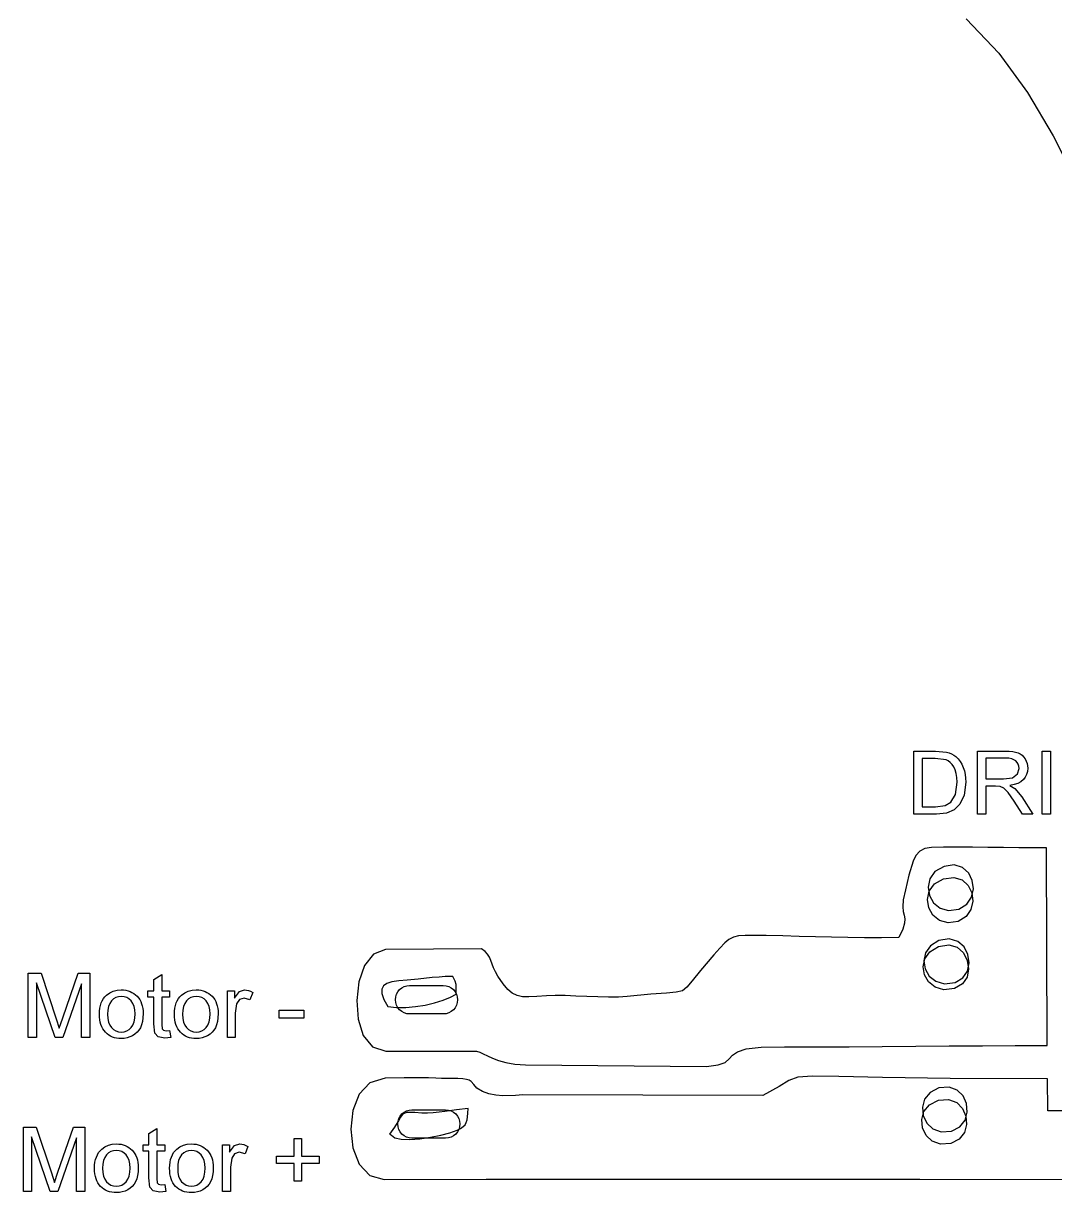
# Model space of a CAD drawing. Extents: x -90 to 90, y -127 to 123.
# Drawn here: x -24.2 to 25.6, y -108.4 to -52 of the extents above; entities that cross this region are included whole.
import ezdxf

# ---------------------------------------------------------------- set-up
doc = ezdxf.new("R2010")
doc.units = 0
doc.layers.add('CAPA_1', color=7, linetype='CONTINUOUS')

msp = doc.modelspace()

# ---------------------------------------------------------------- linework, layer by layer
at = {"layer": 'CAPA_1', "color": 3}
msp.add_lwpolyline([(21.2954, -51.8274), (22.8764, -53.4749), (24.2668, -55.3776), (25.5021, -57.4762), (26.6177, -59.7116)], dxfattribs=at)
at = {"layer": 'CAPA_1'}
for points in [[(18.7715, -90.1834), (18.7715, -87.1458), (19.8179, -87.1458), (20.3588, -87.189), (20.4845, -87.2253), (20.6007, -87.2737), (20.7073, -87.3342), (20.8043, -87.4067), (20.917, -87.5155), (21.0144, -87.6381), (21.0965, -87.7748), (21.1635, -87.9257), (21.2159, -88.0894), (21.2532, -88.2645), (21.2756, -88.4509), (21.283, -88.6484), (21.2024, -89.2614), (20.9952, -89.704), (20.718, -89.9791), (20.356, -90.1318), (19.8674, -90.1834), (18.7715, -90.1834)], [(18.7715, -90.1834), (18.7715, -87.1458), (19.8179, -87.1458), (20.3588, -87.189), (20.4845, -87.2253), (20.6007, -87.2737), (20.7073, -87.3342), (20.8043, -87.4067), (20.917, -87.5155), (21.0144, -87.6381), (21.0965, -87.7748), (21.1635, -87.9257), (21.2159, -88.0894), (21.2532, -88.2645), (21.2756, -88.4509), (21.283, -88.6484), (21.2024, -89.2614), (20.9952, -89.704), (20.718, -89.9791), (20.356, -90.1318), (19.8674, -90.1834), (18.7715, -90.1834)], [(21.8436, -90.1834), (21.8436, -87.1458), (23.1899, -87.1458), (23.3808, -87.151), (23.5473, -87.1664), (23.6895, -87.1921), (23.8072, -87.2279), (23.9074, -87.2765), (23.997, -87.3408), (24.076, -87.4208), (24.1444, -87.5163), (24.1996, -87.6225), (24.2389, -87.7342), (24.2625, -87.8513), (24.2703, -87.9738), (24.2572, -88.1292), (24.2179, -88.2719), (24.1525, -88.4018), (24.061, -88.519), (23.9423, -88.6196), (23.7953, -88.7), (23.6197, -88.7602), (23.4155, -88.8004), (23.658, -88.9517), (23.9903, -89.3561), (24.5157, -90.1834), (24.0136, -90.1834), (23.612, -89.5513), (23.3228, -89.132), (23.1185, -88.9291), (22.9354, -88.8485), (22.7119, -88.8343), (22.2467, -88.8343), (22.2467, -90.1834), (21.8436, -90.1834)], [(21.8436, -90.1834), (21.8436, -87.1458), (23.1899, -87.1458), (23.3808, -87.151), (23.5473, -87.1664), (23.6895, -87.1921), (23.8072, -87.2279), (23.9074, -87.2765), (23.997, -87.3408), (24.076, -87.4208), (24.1444, -87.5163), (24.1996, -87.6225), (24.2389, -87.7342), (24.2625, -87.8513), (24.2703, -87.9738), (24.2572, -88.1292), (24.2179, -88.2719), (24.1525, -88.4018), (24.061, -88.519), (23.9423, -88.6196), (23.7953, -88.7), (23.6197, -88.7602), (23.4155, -88.8004), (23.658, -88.9517), (23.9903, -89.3561), (24.5157, -90.1834), (24.0136, -90.1834), (23.612, -89.5513), (23.3228, -89.132), (23.1185, -88.9291), (22.9354, -88.8485), (22.7119, -88.8343), (22.2467, -88.8343), (22.2467, -90.1834), (21.8436, -90.1834)], [(24.9667, -90.1834), (24.9667, -87.1458), (25.3698, -87.1458), (25.3698, -90.1834), (24.9667, -90.1834)], [(24.9667, -90.1834), (24.9667, -87.1458), (25.3698, -87.1458), (25.3698, -90.1834), (24.9667, -90.1834)], [(19.1745, -89.827), (19.8222, -89.827), (20.2931, -89.7712), (20.5653, -89.6135), (20.7873, -89.2282), (20.8672, -88.642), (20.8574, -88.4171), (20.8281, -88.2199), (20.7792, -88.0502), (20.7109, -87.9081), (20.6287, -87.7903), (20.5381, -87.6938), (20.4389, -87.6185), (20.3313, -87.5644), (19.8116, -87.5022), (19.1745, -87.5022), (19.1745, -89.827)], [(19.1745, -89.827), (19.8222, -89.827), (20.2931, -89.7712), (20.5653, -89.6135), (20.7873, -89.2282), (20.8672, -88.642), (20.8574, -88.4171), (20.8281, -88.2199), (20.7792, -88.0502), (20.7109, -87.9081), (20.6287, -87.7903), (20.5381, -87.6938), (20.4389, -87.6185), (20.3313, -87.5644), (19.8116, -87.5022), (19.1745, -87.5022), (19.1745, -89.827)], [(22.2467, -88.4864), (23.1093, -88.4864), (23.5392, -88.4292), (23.7739, -88.2467), (23.8545, -87.9745), (23.8448, -87.8715), (23.8157, -87.778), (23.7671, -87.6939), (23.699, -87.6196), (23.6098, -87.5589), (23.498, -87.5156), (23.3637, -87.4896), (23.2069, -87.481), (22.2467, -87.481), (22.2467, -88.4864)], [(22.2467, -88.4864), (23.1093, -88.4864), (23.5392, -88.4292), (23.7739, -88.2467), (23.8545, -87.9745), (23.8448, -87.8715), (23.8157, -87.778), (23.7671, -87.6939), (23.699, -87.6196), (23.6098, -87.5589), (23.498, -87.5156), (23.3637, -87.4896), (23.2069, -87.481), (22.2467, -87.481), (22.2467, -88.4864)], [(20.2062, -93.3009), (20.7035, -93.2316), (21.103, -93.3554), (21.3953, -93.6224), (21.5712, -93.9828), (21.6211, -94.3865), (21.5358, -94.7837), (21.3058, -95.1244), (20.9219, -95.3588), (20.4298, -95.4329), (20.0178, -95.3145), (19.7033, -95.0526), (19.5039, -94.6959), (19.4369, -94.2935), (19.52, -93.8943), (19.7706, -93.5471), (20.2062, -93.3009)], [(19.9613, -96.5695), (20.4625, -96.4872), (20.8696, -96.6064), (21.1719, -96.874), (21.3588, -97.2371), (21.4196, -97.6429), (21.3435, -98.0385), (21.1199, -98.3709), (20.7381, -98.5873), (20.2266, -98.6491), (19.8066, -98.5299), (19.4916, -98.2752), (19.295, -97.9308), (19.2303, -97.5424), (19.3108, -97.1556), (19.55, -96.816), (19.9613, -96.5695)], [(-23.9372, -100.9595), (-23.9372, -97.8523), (-23.321, -97.8523), (-22.5862, -100.0518), (-22.4379, -100.5118), (-22.2715, -100.0135), (-21.5237, -97.8523), (-20.9733, -97.8523), (-20.9733, -100.9595), (-21.3682, -100.9595), (-21.3682, -98.3601), (-22.2752, -100.9595), (-22.6455, -100.9595), (-23.5423, -98.3123), (-23.5423, -100.9595), (-23.9372, -100.9595)], [(-23.9372, -100.9595), (-23.9372, -97.8523), (-23.321, -97.8523), (-22.5862, -100.0518), (-22.4379, -100.5118), (-22.2715, -100.0135), (-21.5237, -97.8523), (-20.9733, -97.8523), (-20.9733, -100.9595), (-21.3682, -100.9595), (-21.3682, -98.3601), (-22.2752, -100.9595), (-22.6455, -100.9595), (-23.5423, -98.3123), (-23.5423, -100.9595), (-23.9372, -100.9595)], [(-17.119, -100.6188), (-17.0669, -100.9559), (-17.3541, -100.9899), (-17.6759, -100.9241), (-17.8365, -100.7512), (-17.8828, -100.2999), (-17.8828, -99.0023), (-18.1649, -99.0023), (-18.1649, -98.7072), (-17.8828, -98.7072), (-17.8828, -98.1503), (-17.5009, -97.9211), (-17.5009, -98.7072), (-17.119, -98.7072), (-17.119, -99.0023), (-17.5009, -99.0023), (-17.5009, -100.3216), (-17.4807, -100.532), (-17.4156, -100.6065), (-17.2854, -100.634), (-17.119, -100.6188)], [(-17.119, -100.6188), (-17.0669, -100.9559), (-17.3541, -100.9899), (-17.6759, -100.9241), (-17.8365, -100.7512), (-17.8828, -100.2999), (-17.8828, -99.0023), (-18.1649, -99.0023), (-18.1649, -98.7072), (-17.8828, -98.7072), (-17.8828, -98.1503), (-17.5009, -97.9211), (-17.5009, -98.7072), (-17.119, -98.7072), (-17.119, -99.0023), (-17.5009, -99.0023), (-17.5009, -100.3216), (-17.4807, -100.532), (-17.4156, -100.6065), (-17.2854, -100.634), (-17.119, -100.6188)], [(-20.5046, -99.8334), (-20.4992, -99.6825), (-20.4829, -99.5417), (-20.4557, -99.411), (-20.4177, -99.2904), (-20.3688, -99.1799), (-20.309, -99.0795), (-20.2383, -98.9892), (-20.1567, -98.909), (-20.0038, -98.7999), (-19.8347, -98.7219), (-19.6496, -98.6751), (-19.4486, -98.6595), (-19.3354, -98.6642), (-19.2274, -98.6785), (-19.1247, -98.7022), (-19.0272, -98.7355), (-18.935, -98.7782), (-18.848, -98.8304), (-18.7663, -98.8921), (-18.6899, -98.9633), (-18.621, -99.0426), (-18.5612, -99.1293), (-18.5106, -99.2232), (-18.4692, -99.3244), (-18.437, -99.4329), (-18.4139, -99.5486), (-18.4001, -99.6715), (-18.3955, -99.8016), (-18.4036, -100.0069), (-18.4281, -100.189), (-18.4687, -100.3479), (-18.5257, -100.4836), (-18.5983, -100.6009), (-18.6858, -100.7044), (-18.7882, -100.794), (-18.9055, -100.8698), (-19.0327, -100.93), (-19.1657, -100.973), (-19.3043, -100.9987), (-19.4486, -101.0072), (-19.564, -101.0025), (-19.6738, -100.9883), (-19.7778, -100.9648), (-19.8762, -100.9317), (-19.9689, -100.8892), (-20.0559, -100.8373), (-20.1373, -100.7758), (-20.2131, -100.7049), (-20.2815, -100.6251), (-20.3407, -100.5369), (-20.3909, -100.4404), (-20.4318, -100.3356), (-20.4637, -100.2225), (-20.4864, -100.1011), (-20.5001, -99.9714), (-20.5046, -99.8334)], [(-20.5046, -99.8334), (-20.4992, -99.6825), (-20.4829, -99.5417), (-20.4557, -99.411), (-20.4177, -99.2904), (-20.3688, -99.1799), (-20.309, -99.0795), (-20.2383, -98.9892), (-20.1567, -98.909), (-20.0038, -98.7999), (-19.8347, -98.7219), (-19.6496, -98.6751), (-19.4486, -98.6595), (-19.3354, -98.6642), (-19.2274, -98.6785), (-19.1247, -98.7022), (-19.0272, -98.7355), (-18.935, -98.7782), (-18.848, -98.8304), (-18.7663, -98.8921), (-18.6899, -98.9633), (-18.621, -99.0426), (-18.5612, -99.1293), (-18.5106, -99.2232), (-18.4692, -99.3244), (-18.437, -99.4329), (-18.4139, -99.5486), (-18.4001, -99.6715), (-18.3955, -99.8016), (-18.4036, -100.0069), (-18.4281, -100.189), (-18.4687, -100.3479), (-18.5257, -100.4836), (-18.5983, -100.6009), (-18.6858, -100.7044), (-18.7882, -100.794), (-18.9055, -100.8698), (-19.0327, -100.93), (-19.1657, -100.973), (-19.3043, -100.9987), (-19.4486, -101.0072), (-19.564, -101.0025), (-19.6738, -100.9883), (-19.7778, -100.9648), (-19.8762, -100.9317), (-19.9689, -100.8892), (-20.0559, -100.8373), (-20.1373, -100.7758), (-20.2131, -100.7049), (-20.2815, -100.6251), (-20.3407, -100.5369), (-20.3909, -100.4404), (-20.4318, -100.3356), (-20.4637, -100.2225), (-20.4864, -100.1011), (-20.5001, -99.9714), (-20.5046, -99.8334)], [(-16.8854, -99.8334), (-16.88, -99.6825), (-16.8637, -99.5417), (-16.8365, -99.411), (-16.7985, -99.2904), (-16.7496, -99.1799), (-16.6898, -99.0795), (-16.6191, -98.9892), (-16.5375, -98.909), (-16.3846, -98.7999), (-16.2155, -98.7219), (-16.0304, -98.6751), (-15.8294, -98.6595), (-15.7162, -98.6642), (-15.6082, -98.6785), (-15.5055, -98.7022), (-15.408, -98.7355), (-15.3158, -98.7782), (-15.2288, -98.8304), (-15.1471, -98.8921), (-15.0707, -98.9633), (-15.0018, -99.0426), (-14.942, -99.1293), (-14.8914, -99.2232), (-14.85, -99.3244), (-14.8178, -99.4329), (-14.7947, -99.5486), (-14.7809, -99.6715), (-14.7763, -99.8016), (-14.7844, -100.0069), (-14.8089, -100.189), (-14.8495, -100.3479), (-14.9065, -100.4836), (-14.9791, -100.6009), (-15.0666, -100.7044), (-15.169, -100.794), (-15.2863, -100.8698), (-15.4135, -100.93), (-15.5465, -100.973), (-15.6851, -100.9987), (-15.8294, -101.0072), (-15.9448, -101.0025), (-16.0546, -100.9883), (-16.1586, -100.9648), (-16.257, -100.9317), (-16.3497, -100.8892), (-16.4367, -100.8373), (-16.5181, -100.7758), (-16.5939, -100.7049), (-16.6623, -100.6251), (-16.7215, -100.5369), (-16.7717, -100.4404), (-16.8126, -100.3356), (-16.8445, -100.2225), (-16.8672, -100.1011), (-16.8809, -99.9714), (-16.8854, -99.8334)], [(-16.8854, -99.8334), (-16.88, -99.6825), (-16.8637, -99.5417), (-16.8365, -99.411), (-16.7985, -99.2904), (-16.7496, -99.1799), (-16.6898, -99.0795), (-16.6191, -98.9892), (-16.5375, -98.909), (-16.3846, -98.7999), (-16.2155, -98.7219), (-16.0304, -98.6751), (-15.8294, -98.6595), (-15.7162, -98.6642), (-15.6082, -98.6785), (-15.5055, -98.7022), (-15.408, -98.7355), (-15.3158, -98.7782), (-15.2288, -98.8304), (-15.1471, -98.8921), (-15.0707, -98.9633), (-15.0018, -99.0426), (-14.942, -99.1293), (-14.8914, -99.2232), (-14.85, -99.3244), (-14.8178, -99.4329), (-14.7947, -99.5486), (-14.7809, -99.6715), (-14.7763, -99.8016), (-14.7844, -100.0069), (-14.8089, -100.189), (-14.8495, -100.3479), (-14.9065, -100.4836), (-14.9791, -100.6009), (-15.0666, -100.7044), (-15.169, -100.794), (-15.2863, -100.8698), (-15.4135, -100.93), (-15.5465, -100.973), (-15.6851, -100.9987), (-15.8294, -101.0072), (-15.9448, -101.0025), (-16.0546, -100.9883), (-16.1586, -100.9648), (-16.257, -100.9317), (-16.3497, -100.8892), (-16.4367, -100.8373), (-16.5181, -100.7758), (-16.5939, -100.7049), (-16.6623, -100.6251), (-16.7215, -100.5369), (-16.7717, -100.4404), (-16.8126, -100.3356), (-16.8445, -100.2225), (-16.8672, -100.1011), (-16.8809, -99.9714), (-16.8854, -99.8334)], [(-14.333, -100.9595), (-14.333, -98.7072), (-13.9902, -98.7072), (-13.9902, -99.0522), (-13.7472, -98.7362), (-13.502, -98.6595), (-13.405, -98.6671), (-13.3073, -98.6898), (-13.2087, -98.7275), (-13.1093, -98.7803), (-13.2452, -99.1325), (-13.523, -99.0544), (-13.7465, -99.1296), (-13.8875, -99.3379), (-13.9511, -99.7827), (-13.9511, -100.9595), (-14.333, -100.9595)], [(-14.333, -100.9595), (-14.333, -98.7072), (-13.9902, -98.7072), (-13.9902, -99.0522), (-13.7472, -98.7362), (-13.502, -98.6595), (-13.405, -98.6671), (-13.3073, -98.6898), (-13.2087, -98.7275), (-13.1093, -98.7803), (-13.2452, -99.1325), (-13.523, -99.0544), (-13.7465, -99.1296), (-13.8875, -99.3379), (-13.9511, -99.7827), (-13.9511, -100.9595), (-14.333, -100.9595)], [(-20.114, -99.8341), (-20.1022, -100.0364), (-20.0668, -100.2116), (-20.0079, -100.3594), (-19.9253, -100.48), (-19.8244, -100.574), (-19.7114, -100.6411), (-19.5862, -100.6814), (-19.4486, -100.6948), (-19.3124, -100.6814), (-19.1882, -100.641), (-19.0757, -100.5737), (-18.9749, -100.4793), (-18.8923, -100.3572), (-18.8333, -100.207), (-18.7979, -100.0285), (-18.7861, -99.8218), (-18.798, -99.6261), (-18.8338, -99.4558), (-18.8932, -99.3107), (-18.9763, -99.1911), (-19.0771, -99.0971), (-19.1894, -99.03), (-19.3133, -98.9897), (-19.4486, -98.9763), (-19.5862, -98.9896), (-19.7114, -99.0296), (-19.8244, -99.0962), (-19.9253, -99.1897), (-20.0079, -99.3101), (-20.0668, -99.4576), (-20.1022, -99.6323), (-20.114, -99.8341)], [(-20.114, -99.8341), (-20.1022, -100.0364), (-20.0668, -100.2116), (-20.0079, -100.3594), (-19.9253, -100.48), (-19.8244, -100.574), (-19.7114, -100.6411), (-19.5862, -100.6814), (-19.4486, -100.6948), (-19.3124, -100.6814), (-19.1882, -100.641), (-19.0757, -100.5737), (-18.9749, -100.4793), (-18.8923, -100.3572), (-18.8333, -100.207), (-18.7979, -100.0285), (-18.7861, -99.8218), (-18.798, -99.6261), (-18.8338, -99.4558), (-18.8932, -99.3107), (-18.9763, -99.1911), (-19.0771, -99.0971), (-19.1894, -99.03), (-19.3133, -98.9897), (-19.4486, -98.9763), (-19.5862, -98.9896), (-19.7114, -99.0296), (-19.8244, -99.0962), (-19.9253, -99.1897), (-20.0079, -99.3101), (-20.0668, -99.4576), (-20.1022, -99.6323), (-20.114, -99.8341)], [(-16.4948, -99.8341), (-16.483, -100.0364), (-16.4476, -100.2116), (-16.3887, -100.3594), (-16.3061, -100.48), (-16.2052, -100.574), (-16.0922, -100.6411), (-15.967, -100.6814), (-15.8294, -100.6948), (-15.6932, -100.6814), (-15.569, -100.641), (-15.4565, -100.5737), (-15.3557, -100.4793), (-15.2731, -100.3572), (-15.2141, -100.207), (-15.1787, -100.0285), (-15.1669, -99.8218), (-15.1788, -99.6261), (-15.2146, -99.4558), (-15.274, -99.3107), (-15.3571, -99.1911), (-15.4579, -99.0971), (-15.5702, -99.03), (-15.6941, -98.9897), (-15.8294, -98.9763), (-15.967, -98.9896), (-16.0922, -99.0296), (-16.2052, -99.0962), (-16.3061, -99.1897), (-16.3887, -99.3101), (-16.4476, -99.4576), (-16.483, -99.6323), (-16.4948, -99.8341)], [(-16.4948, -99.8341), (-16.483, -100.0364), (-16.4476, -100.2116), (-16.3887, -100.3594), (-16.3061, -100.48), (-16.2052, -100.574), (-16.0922, -100.6411), (-15.967, -100.6814), (-15.8294, -100.6948), (-15.6932, -100.6814), (-15.569, -100.641), (-15.4565, -100.5737), (-15.3557, -100.4793), (-15.2731, -100.3572), (-15.2141, -100.207), (-15.1787, -100.0285), (-15.1669, -99.8218), (-15.1788, -99.6261), (-15.2146, -99.4558), (-15.274, -99.3107), (-15.3571, -99.1911), (-15.4579, -99.0971), (-15.5702, -99.03), (-15.6941, -98.9897), (-15.8294, -98.9763), (-15.967, -98.9896), (-16.0922, -99.0296), (-16.2052, -99.0962), (-16.3061, -99.1897), (-16.3887, -99.3101), (-16.4476, -99.4576), (-16.483, -99.6323), (-16.4948, -99.8341)], [(-11.8298, -100.0265), (-11.8298, -99.6446), (-10.6494, -99.6446), (-10.6494, -100.0265), (-11.8298, -100.0265)], [(-11.8298, -100.0265), (-11.8298, -99.6446), (-10.6494, -99.6446), (-10.6494, -100.0265), (-11.8298, -100.0265)], [(-24.1715, -108.3884), (-24.1715, -105.2812), (-23.5553, -105.2812), (-22.8205, -107.4807), (-22.6722, -107.9407), (-22.5058, -107.4424), (-21.758, -105.2812), (-21.2076, -105.2812), (-21.2076, -108.3884), (-21.6025, -108.3884), (-21.6025, -105.789), (-22.5095, -108.3884), (-22.8798, -108.3884), (-23.7766, -105.7412), (-23.7766, -108.3884), (-24.1715, -108.3884)], [(-24.1715, -108.3884), (-24.1715, -105.2812), (-23.5553, -105.2812), (-22.8205, -107.4807), (-22.6722, -107.9407), (-22.5058, -107.4424), (-21.758, -105.2812), (-21.2076, -105.2812), (-21.2076, -108.3884), (-21.6025, -108.3884), (-21.6025, -105.789), (-22.5095, -108.3884), (-22.8798, -108.3884), (-23.7766, -105.7412), (-23.7766, -108.3884), (-24.1715, -108.3884)], [(-17.3533, -108.0477), (-17.3012, -108.3848), (-17.5884, -108.4188), (-17.9102, -108.353), (-18.0708, -108.1801), (-18.1171, -107.7288), (-18.1171, -106.4312), (-18.3992, -106.4312), (-18.3992, -106.1361), (-18.1171, -106.1361), (-18.1171, -105.5792), (-17.7352, -105.35), (-17.7352, -106.1361), (-17.3533, -106.1361), (-17.3533, -106.4312), (-17.7352, -106.4312), (-17.7352, -107.7505), (-17.715, -107.9609), (-17.6499, -108.0354), (-17.5197, -108.0629), (-17.3533, -108.0477)], [(-17.3533, -108.0477), (-17.3012, -108.3848), (-17.5884, -108.4188), (-17.9102, -108.353), (-18.0708, -108.1801), (-18.1171, -107.7288), (-18.1171, -106.4312), (-18.3992, -106.4312), (-18.3992, -106.1361), (-18.1171, -106.1361), (-18.1171, -105.5792), (-17.7352, -105.35), (-17.7352, -106.1361), (-17.3533, -106.1361), (-17.3533, -106.4312), (-17.7352, -106.4312), (-17.7352, -107.7505), (-17.715, -107.9609), (-17.6499, -108.0354), (-17.5197, -108.0629), (-17.3533, -108.0477)], [(-11.1094, -107.885), (-11.1094, -107.0344), (-11.9556, -107.0344), (-11.9556, -106.6786), (-11.1094, -106.6786), (-11.1094, -105.8324), (-10.7492, -105.8324), (-10.7492, -106.6786), (-9.903, -106.6786), (-9.903, -107.0344), (-10.7492, -107.0344), (-10.7492, -107.885), (-11.1094, -107.885)], [(-11.1094, -107.885), (-11.1094, -107.0344), (-11.9556, -107.0344), (-11.9556, -106.6786), (-11.1094, -106.6786), (-11.1094, -105.8324), (-10.7492, -105.8324), (-10.7492, -106.6786), (-9.903, -106.6786), (-9.903, -107.0344), (-10.7492, -107.0344), (-10.7492, -107.885), (-11.1094, -107.885)], [(-20.7389, -107.2623), (-20.7335, -107.1114), (-20.7172, -106.9706), (-20.69, -106.8399), (-20.652, -106.7193), (-20.6031, -106.6088), (-20.5433, -106.5084), (-20.4726, -106.4181), (-20.391, -106.3379), (-20.2381, -106.2288), (-20.069, -106.1508), (-19.8839, -106.104), (-19.6829, -106.0884), (-19.5697, -106.0931), (-19.4617, -106.1074), (-19.359, -106.1311), (-19.2615, -106.1644), (-19.1693, -106.2071), (-19.0823, -106.2593), (-19.0006, -106.321), (-18.9242, -106.3922), (-18.8553, -106.4715), (-18.7955, -106.5582), (-18.7449, -106.6521), (-18.7035, -106.7533), (-18.6713, -106.8618), (-18.6482, -106.9775), (-18.6344, -107.1004), (-18.6298, -107.2305), (-18.6379, -107.4358), (-18.6624, -107.6179), (-18.703, -107.7768), (-18.76, -107.9125), (-18.8326, -108.0298), (-18.9201, -108.1333), (-19.0225, -108.2229), (-19.1398, -108.2987), (-19.267, -108.3589), (-19.4, -108.4019), (-19.5386, -108.4276), (-19.6829, -108.4361), (-19.7983, -108.4314), (-19.9081, -108.4172), (-20.0121, -108.3937), (-20.1105, -108.3606), (-20.2032, -108.3181), (-20.2902, -108.2662), (-20.3716, -108.2047), (-20.4474, -108.1338), (-20.5158, -108.054), (-20.575, -107.9658), (-20.6252, -107.8693), (-20.6661, -107.7645), (-20.698, -107.6514), (-20.7207, -107.53), (-20.7344, -107.4003), (-20.7389, -107.2623)], [(-20.7389, -107.2623), (-20.7335, -107.1114), (-20.7172, -106.9706), (-20.69, -106.8399), (-20.652, -106.7193), (-20.6031, -106.6088), (-20.5433, -106.5084), (-20.4726, -106.4181), (-20.391, -106.3379), (-20.2381, -106.2288), (-20.069, -106.1508), (-19.8839, -106.104), (-19.6829, -106.0884), (-19.5697, -106.0931), (-19.4617, -106.1074), (-19.359, -106.1311), (-19.2615, -106.1644), (-19.1693, -106.2071), (-19.0823, -106.2593), (-19.0006, -106.321), (-18.9242, -106.3922), (-18.8553, -106.4715), (-18.7955, -106.5582), (-18.7449, -106.6521), (-18.7035, -106.7533), (-18.6713, -106.8618), (-18.6482, -106.9775), (-18.6344, -107.1004), (-18.6298, -107.2305), (-18.6379, -107.4358), (-18.6624, -107.6179), (-18.703, -107.7768), (-18.76, -107.9125), (-18.8326, -108.0298), (-18.9201, -108.1333), (-19.0225, -108.2229), (-19.1398, -108.2987), (-19.267, -108.3589), (-19.4, -108.4019), (-19.5386, -108.4276), (-19.6829, -108.4361), (-19.7983, -108.4314), (-19.9081, -108.4172), (-20.0121, -108.3937), (-20.1105, -108.3606), (-20.2032, -108.3181), (-20.2902, -108.2662), (-20.3716, -108.2047), (-20.4474, -108.1338), (-20.5158, -108.054), (-20.575, -107.9658), (-20.6252, -107.8693), (-20.6661, -107.7645), (-20.698, -107.6514), (-20.7207, -107.53), (-20.7344, -107.4003), (-20.7389, -107.2623)], [(-20.3483, -107.263), (-20.3365, -107.4653), (-20.3011, -107.6405), (-20.2422, -107.7883), (-20.1596, -107.9089), (-20.0587, -108.0029), (-19.9457, -108.07), (-19.8205, -108.1103), (-19.6829, -108.1237), (-19.5467, -108.1103), (-19.4225, -108.0699), (-19.31, -108.0026), (-19.2092, -107.9082), (-19.1266, -107.7861), (-19.0676, -107.6359), (-19.0322, -107.4574), (-19.0204, -107.2507), (-19.0323, -107.055), (-19.0681, -106.8847), (-19.1275, -106.7396), (-19.2106, -106.62), (-19.3114, -106.526), (-19.4237, -106.4589), (-19.5476, -106.4186), (-19.6829, -106.4052), (-19.8205, -106.4185), (-19.9457, -106.4585), (-20.0587, -106.5251), (-20.1596, -106.6186), (-20.2422, -106.739), (-20.3011, -106.8865), (-20.3365, -107.0612), (-20.3483, -107.263)], [(-20.3483, -107.263), (-20.3365, -107.4653), (-20.3011, -107.6405), (-20.2422, -107.7883), (-20.1596, -107.9089), (-20.0587, -108.0029), (-19.9457, -108.07), (-19.8205, -108.1103), (-19.6829, -108.1237), (-19.5467, -108.1103), (-19.4225, -108.0699), (-19.31, -108.0026), (-19.2092, -107.9082), (-19.1266, -107.7861), (-19.0676, -107.6359), (-19.0322, -107.4574), (-19.0204, -107.2507), (-19.0323, -107.055), (-19.0681, -106.8847), (-19.1275, -106.7396), (-19.2106, -106.62), (-19.3114, -106.526), (-19.4237, -106.4589), (-19.5476, -106.4186), (-19.6829, -106.4052), (-19.8205, -106.4185), (-19.9457, -106.4585), (-20.0587, -106.5251), (-20.1596, -106.6186), (-20.2422, -106.739), (-20.3011, -106.8865), (-20.3365, -107.0612), (-20.3483, -107.263)], [(-17.1197, -107.2623), (-17.1143, -107.1114), (-17.098, -106.9706), (-17.0708, -106.8399), (-17.0328, -106.7193), (-16.9839, -106.6088), (-16.9241, -106.5084), (-16.8534, -106.4181), (-16.7718, -106.3379), (-16.6189, -106.2288), (-16.4498, -106.1508), (-16.2647, -106.104), (-16.0637, -106.0884), (-15.9505, -106.0931), (-15.8425, -106.1074), (-15.7398, -106.1311), (-15.6423, -106.1644), (-15.5501, -106.2071), (-15.4631, -106.2593), (-15.3814, -106.321), (-15.305, -106.3922), (-15.2361, -106.4715), (-15.1763, -106.5582), (-15.1257, -106.6521), (-15.0843, -106.7533), (-15.0521, -106.8618), (-15.029, -106.9775), (-15.0152, -107.1004), (-15.0106, -107.2305), (-15.0187, -107.4358), (-15.0432, -107.6179), (-15.0838, -107.7768), (-15.1408, -107.9125), (-15.2134, -108.0298), (-15.3009, -108.1333), (-15.4033, -108.2229), (-15.5206, -108.2987), (-15.6478, -108.3589), (-15.7808, -108.4019), (-15.9194, -108.4276), (-16.0637, -108.4361), (-16.1791, -108.4314), (-16.2889, -108.4172), (-16.3929, -108.3937), (-16.4913, -108.3606), (-16.584, -108.3181), (-16.671, -108.2662), (-16.7524, -108.2047), (-16.8282, -108.1338), (-16.8966, -108.054), (-16.9558, -107.9658), (-17.006, -107.8693), (-17.0469, -107.7645), (-17.0788, -107.6514), (-17.1015, -107.53), (-17.1152, -107.4003), (-17.1197, -107.2623)], [(-17.1197, -107.2623), (-17.1143, -107.1114), (-17.098, -106.9706), (-17.0708, -106.8399), (-17.0328, -106.7193), (-16.9839, -106.6088), (-16.9241, -106.5084), (-16.8534, -106.4181), (-16.7718, -106.3379), (-16.6189, -106.2288), (-16.4498, -106.1508), (-16.2647, -106.104), (-16.0637, -106.0884), (-15.9505, -106.0931), (-15.8425, -106.1074), (-15.7398, -106.1311), (-15.6423, -106.1644), (-15.5501, -106.2071), (-15.4631, -106.2593), (-15.3814, -106.321), (-15.305, -106.3922), (-15.2361, -106.4715), (-15.1763, -106.5582), (-15.1257, -106.6521), (-15.0843, -106.7533), (-15.0521, -106.8618), (-15.029, -106.9775), (-15.0152, -107.1004), (-15.0106, -107.2305), (-15.0187, -107.4358), (-15.0432, -107.6179), (-15.0838, -107.7768), (-15.1408, -107.9125), (-15.2134, -108.0298), (-15.3009, -108.1333), (-15.4033, -108.2229), (-15.5206, -108.2987), (-15.6478, -108.3589), (-15.7808, -108.4019), (-15.9194, -108.4276), (-16.0637, -108.4361), (-16.1791, -108.4314), (-16.2889, -108.4172), (-16.3929, -108.3937), (-16.4913, -108.3606), (-16.584, -108.3181), (-16.671, -108.2662), (-16.7524, -108.2047), (-16.8282, -108.1338), (-16.8966, -108.054), (-16.9558, -107.9658), (-17.006, -107.8693), (-17.0469, -107.7645), (-17.0788, -107.6514), (-17.1015, -107.53), (-17.1152, -107.4003), (-17.1197, -107.2623)], [(-16.7291, -107.263), (-16.7173, -107.4653), (-16.6819, -107.6405), (-16.623, -107.7883), (-16.5404, -107.9089), (-16.4395, -108.0029), (-16.3265, -108.07), (-16.2013, -108.1103), (-16.0637, -108.1237), (-15.9275, -108.1103), (-15.8033, -108.0699), (-15.6908, -108.0026), (-15.59, -107.9082), (-15.5074, -107.7861), (-15.4484, -107.6359), (-15.413, -107.4574), (-15.4012, -107.2507), (-15.4131, -107.055), (-15.4489, -106.8847), (-15.5083, -106.7396), (-15.5914, -106.62), (-15.6922, -106.526), (-15.8045, -106.4589), (-15.9284, -106.4186), (-16.0637, -106.4052), (-16.2013, -106.4185), (-16.3265, -106.4585), (-16.4395, -106.5251), (-16.5404, -106.6186), (-16.623, -106.739), (-16.6819, -106.8865), (-16.7173, -107.0612), (-16.7291, -107.263)], [(-16.7291, -107.263), (-16.7173, -107.4653), (-16.6819, -107.6405), (-16.623, -107.7883), (-16.5404, -107.9089), (-16.4395, -108.0029), (-16.3265, -108.07), (-16.2013, -108.1103), (-16.0637, -108.1237), (-15.9275, -108.1103), (-15.8033, -108.0699), (-15.6908, -108.0026), (-15.59, -107.9082), (-15.5074, -107.7861), (-15.4484, -107.6359), (-15.413, -107.4574), (-15.4012, -107.2507), (-15.4131, -107.055), (-15.4489, -106.8847), (-15.5083, -106.7396), (-15.5914, -106.62), (-15.6922, -106.526), (-15.8045, -106.4589), (-15.9284, -106.4186), (-16.0637, -106.4052), (-16.2013, -106.4185), (-16.3265, -106.4585), (-16.4395, -106.5251), (-16.5404, -106.6186), (-16.623, -106.739), (-16.6819, -106.8865), (-16.7173, -107.0612), (-16.7291, -107.263)], [(-14.5673, -108.3884), (-14.5673, -106.1361), (-14.2245, -106.1361), (-14.2245, -106.4811), (-13.9815, -106.1651), (-13.7363, -106.0884), (-13.6393, -106.096), (-13.5416, -106.1187), (-13.443, -106.1564), (-13.3436, -106.2092), (-13.4795, -106.5614), (-13.7573, -106.4833), (-13.9808, -106.5585), (-14.1218, -106.7668), (-14.1854, -107.2116), (-14.1854, -108.3884), (-14.5673, -108.3884)], [(-14.5673, -108.3884), (-14.5673, -106.1361), (-14.2245, -106.1361), (-14.2245, -106.4811), (-13.9815, -106.1651), (-13.7363, -106.0884), (-13.6393, -106.096), (-13.5416, -106.1187), (-13.443, -106.1564), (-13.3436, -106.2092), (-13.4795, -106.5614), (-13.7573, -106.4833), (-13.9808, -106.5585), (-14.1218, -106.7668), (-14.1854, -107.2116), (-14.1854, -108.3884), (-14.5673, -108.3884)]]:
    msp.add_lwpolyline(points, close=True, dxfattribs=at)
at = {"layer": 'CAPA_1', "color": 3}
for points in [[(-2.3122, -101.6206), (-2.1606, -101.6611), (-1.9892, -101.7375), (-1.7874, -101.838), (-1.5446, -101.9504), (-1.2501, -102.0628), (-0.8934, -102.1631), (-0.4636, -102.2394), (0.0497, -102.2795), (8.7708, -102.3499), (9.3434, -102.2807), (9.6721, -102.1537), (9.8645, -101.9908), (10.0281, -101.8139), (10.2703, -101.6449), (10.6987, -101.5057), (11.4206, -101.4181), (12.5437, -101.4042), (14.0846, -101.4053), (15.6597, -101.3995), (17.2581, -101.389), (18.8688, -101.376), (20.481, -101.3627), (22.0839, -101.3512), (23.6665, -101.3437), (25.2179, -101.3424), (25.1827, -91.8151), (24.545, -91.812), (23.8451, -91.8043), (23.1059, -91.7944), (22.3505, -91.7848), (21.6017, -91.7779), (20.8826, -91.7759), (20.2161, -91.7814), (19.6253, -91.7968), (19.3088, -91.8327), (19.0644, -91.9649), (18.8789, -92.1765), (18.7391, -92.4506), (18.5439, -93.1188), (18.3731, -93.8344), (18.2664, -94.3118), (18.2407, -94.6455), (18.2651, -94.8801), (18.3087, -95.0604), (18.3409, -95.2312), (18.3308, -95.4372), (18.2475, -95.7233), (18.0604, -96.1341), (17.219, -96.146), (16.4018, -96.1465), (15.6024, -96.1378), (14.8144, -96.1224), (14.0315, -96.1026), (13.2472, -96.0809), (12.4551, -96.0597), (11.6488, -96.0413), (11.0791, -96.0302), (10.6492, -96.0307), (10.3255, -96.0553), (10.0745, -96.1163), (9.8624, -96.2258), (9.6559, -96.3963), (9.4213, -96.64), (9.125, -96.9693), (8.4849, -97.7169), (8.0898, -98.2198), (7.8343, -98.5293), (7.6129, -98.6967), (7.3199, -98.7734), (6.8498, -98.8107), (6.097, -98.86), (4.9561, -98.9725), (4.5295, -99.0038), (4.0505, -99.0102), (3.5365, -98.999), (3.0052, -98.9779), (2.4741, -98.9543), (1.9609, -98.9357), (1.4832, -98.9297), (1.0585, -98.9437), (0.5919, -98.9769), (0.2134, -98.9963), (-0.0965, -98.9873), (-0.357, -98.9349), (-0.5873, -98.8243), (-0.8069, -98.6407), (-1.035, -98.3692), (-1.2909, -97.995), (-1.4049, -97.793), (-1.4906, -97.5993), (-1.5598, -97.4153), (-1.6242, -97.2421), (-1.6953, -97.0812), (-1.785, -96.9339), (-1.9048, -96.8015), (-2.0665, -96.6853), (-6.6978, -96.7178), (-7.281, -96.9288), (-7.7135, -97.4849), (-7.9872, -98.2708), (-8.0943, -99.1716), (-8.0266, -100.0718), (-7.7761, -100.8565), (-7.335, -101.4103), (-6.6951, -101.6181), (-2.3122, -101.6206)], [(20.2062, -93.3009), (20.7035, -93.2316), (21.103, -93.3554), (21.3953, -93.6224), (21.5712, -93.9828), (21.6211, -94.3865), (21.5358, -94.7837), (21.3058, -95.1244), (20.9219, -95.3588), (20.4298, -95.4329), (20.0178, -95.3145), (19.7033, -95.0526), (19.5039, -94.6959), (19.4369, -94.2935), (19.52, -93.8943), (19.7706, -93.5471), (20.2062, -93.3009)], [(19.9613, -96.5695), (20.4625, -96.4872), (20.8696, -96.6064), (21.1719, -96.874), (21.3588, -97.2371), (21.4196, -97.6429), (21.3435, -98.0385), (21.1199, -98.3709), (20.7381, -98.5873), (20.2266, -98.6491), (19.8066, -98.5299), (19.4916, -98.2752), (19.295, -97.9308), (19.2303, -97.5424), (19.3108, -97.1556), (19.55, -96.816), (19.9613, -96.5695)]]:
    msp.add_lwpolyline(points, close=True, dxfattribs=at)
at = {"layer": 'CAPA_1'}
msp.add_lwpolyline([(-2.3122, -101.6206), (-2.1606, -101.6611), (-1.9892, -101.7375), (-1.7874, -101.838), (-1.5446, -101.9504), (-1.2501, -102.0628), (-0.8934, -102.1631), (-0.4636, -102.2394), (0.0497, -102.2795), (8.7708, -102.3499), (9.3434, -102.2807), (9.6721, -102.1537), (9.8645, -101.9908), (10.0281, -101.8139), (10.2703, -101.6449), (10.6987, -101.5057), (11.4206, -101.4181), (12.5437, -101.4042), (14.0846, -101.4053), (15.6597, -101.3995), (17.2581, -101.389), (18.8688, -101.376), (20.481, -101.3627), (22.0839, -101.3512), (23.6665, -101.3437), (25.2179, -101.3424), (25.1827, -91.8151), (24.545, -91.812), (23.8451, -91.8043), (23.1059, -91.7944), (22.3505, -91.7848), (21.6017, -91.7779), (20.8826, -91.7759), (20.2161, -91.7814), (19.6253, -91.7968), (19.3088, -91.8327), (19.0644, -91.9649), (18.8789, -92.1765), (18.7391, -92.4506), (18.5439, -93.1188), (18.3731, -93.8344), (18.2664, -94.3118), (18.2407, -94.6455), (18.2651, -94.8801), (18.3087, -95.0604), (18.3409, -95.2312), (18.3308, -95.4372), (18.2475, -95.7233), (18.0604, -96.1341), (17.219, -96.146), (16.4018, -96.1465), (15.6024, -96.1378), (14.8144, -96.1224), (14.0315, -96.1026), (13.2472, -96.0809), (12.4551, -96.0597), (11.6488, -96.0413), (11.0791, -96.0302), (10.6492, -96.0307), (10.3255, -96.0553), (10.0745, -96.1163), (9.8624, -96.2258), (9.6559, -96.3963), (9.4213, -96.64), (9.125, -96.9693), (8.4849, -97.7169), (8.0898, -98.2198), (7.8343, -98.5293), (7.6129, -98.6967), (7.3199, -98.7734), (6.8498, -98.8107), (6.097, -98.86), (4.9561, -98.9725), (4.5295, -99.0038), (4.0505, -99.0102), (3.5365, -98.999), (3.0052, -98.9779), (2.4741, -98.9543), (1.9609, -98.9357), (1.4832, -98.9297), (1.0585, -98.9437), (0.5919, -98.9769), (0.2134, -98.9963), (-0.0965, -98.9873), (-0.357, -98.9349), (-0.5873, -98.8243), (-0.8069, -98.6407), (-1.035, -98.3692), (-1.2909, -97.995), (-1.4049, -97.793), (-1.4906, -97.5993), (-1.5598, -97.4153), (-1.6242, -97.2421), (-1.6953, -97.0812), (-1.785, -96.9339), (-1.9048, -96.8015), (-2.0665, -96.6853), (-6.6978, -96.7178), (-7.281, -96.9288), (-7.7135, -97.4849), (-7.9872, -98.2708), (-8.0943, -99.1716), (-8.0266, -100.0718), (-7.7761, -100.8565), (-7.335, -101.4103), (-6.6951, -101.6181)], dxfattribs=at)
at = {"layer": 'CAPA_1', "color": 7}
for points in [[(20.2347, -92.7043), (19.7991, -92.9505), (19.5485, -93.2977), (19.4654, -93.6969), (19.5324, -94.0993), (19.7318, -94.456), (20.0463, -94.7179), (20.4583, -94.8363), (20.9504, -94.7622), (21.3343, -94.5278), (21.5643, -94.1871), (21.6496, -93.7899), (21.5997, -93.3862), (21.4238, -93.0258), (21.1315, -92.7588), (20.732, -92.635), (20.2347, -92.7043)], [(19.9898, -96.2842), (19.5785, -96.5307), (19.3393, -96.8703), (19.2588, -97.2571), (19.3235, -97.6455), (19.5201, -97.9899), (19.8351, -98.2446), (20.2551, -98.3638), (20.7666, -98.302), (21.1484, -98.0856), (21.372, -97.7532), (21.4481, -97.3576), (21.3873, -96.9518), (21.2004, -96.5887), (20.8981, -96.3211), (20.491, -96.2019), (19.9898, -96.2842)], [(-6.5889, -99.4632), (-6.18, -99.5104), (-5.7308, -99.5093), (-5.2611, -99.4667), (-4.7909, -99.389), (-4.3398, -99.2831), (-3.9278, -99.1555), (-3.5747, -99.0128), (-3.3004, -98.8618), (-3.2964, -98.5796), (-3.3043, -98.3987), (-3.3486, -98.2391), (-3.4534, -98.0208), (-3.59, -98.0103), (-3.8191, -98.018), (-4.1144, -98.0392), (-4.4498, -98.0692), (-5.1353, -98.1369), (-5.6657, -98.1834), (-6.0688, -98.2169), (-6.3955, -98.2693), (-6.643, -98.3492), (-6.8083, -98.4653), (-6.8885, -98.6261), (-6.8806, -98.8402), (-6.7817, -99.1164), (-6.5889, -99.4632)], [(-6.2271, -99.1335), (-6.2271, -99.1335), (-6.2131, -98.9953), (-6.1728, -98.8665), (-6.1093, -98.7497), (-6.0251, -98.6478), (-5.9232, -98.5636), (-5.8064, -98.5001), (-5.6776, -98.4598), (-5.5394, -98.4458), (-3.9183, -98.4458), (-3.7801, -98.4598), (-3.6513, -98.5001), (-3.5345, -98.5636), (-3.4326, -98.6478), (-3.3484, -98.7497), (-3.2849, -98.8665), (-3.2446, -98.9953), (-3.2306, -99.1335), (-3.2306, -99.1335), (-3.2446, -99.2717), (-3.2849, -99.4005), (-3.3484, -99.5173), (-3.4326, -99.6192), (-3.5345, -99.7034), (-3.6513, -99.7669), (-3.7801, -99.8072), (-3.9183, -99.8212), (-5.5394, -99.8212), (-5.6776, -99.8072), (-5.8064, -99.7669), (-5.9232, -99.7034), (-6.0251, -99.6192), (-6.1093, -99.5173), (-6.1728, -99.4005), (-6.2131, -99.2717), (-6.2271, -99.1335)], [(19.9907, -103.3886), (19.5587, -103.6068), (19.2957, -103.9332), (19.1895, -104.3197), (19.2283, -104.718), (19.3999, -105.0801), (19.6923, -105.3576), (20.0935, -105.5025), (20.5915, -105.4665), (20.998, -105.2624), (21.2487, -104.9401), (21.3526, -104.5509), (21.3189, -104.1458), (21.1568, -103.7759), (20.8753, -103.4924), (20.4836, -103.3462), (19.9907, -103.3886)], [(-6.51, -105.6097), (-6.4566, -105.6276), (-6.4137, -105.6649), (-6.2609, -105.7918), (-5.9548, -105.8574), (-5.5375, -105.87), (-5.0511, -105.838), (-4.5377, -105.7696), (-4.0392, -105.6732), (-3.5979, -105.5571), (-3.2558, -105.4296), (-3.0839, -105.3405), (-2.957, -105.2528), (-2.8677, -105.16), (-2.8085, -105.0551), (-2.772, -104.9316), (-2.7506, -104.7827), (-2.737, -104.6016), (-2.7236, -104.3817), (-3.2757, -104.4376), (-3.8403, -104.5228), (-4.1232, -104.5624), (-4.4043, -104.5926), (-4.682, -104.6077), (-4.9546, -104.6022), (-5.2886, -104.5799), (-5.5277, -104.5693), (-5.6942, -104.5784), (-5.8104, -104.6151), (-5.8985, -104.6872), (-5.9809, -104.8026), (-6.0797, -104.9692), (-6.2172, -105.1949), (-6.2706, -105.2726), (-6.51, -105.6097)], [(-6.115, -105.1266), (-6.115, -105.1266), (-6.101, -104.9884), (-6.0607, -104.8596), (-5.9972, -104.7428), (-5.913, -104.6409), (-5.8111, -104.5567), (-5.6943, -104.4932), (-5.5655, -104.4529), (-5.4273, -104.4389), (-3.8062, -104.4389), (-3.668, -104.4529), (-3.5392, -104.4932), (-3.4224, -104.5567), (-3.3205, -104.6409), (-3.2363, -104.7428), (-3.1728, -104.8596), (-3.1325, -104.9884), (-3.1185, -105.1266), (-3.1185, -105.1266), (-3.1325, -105.2648), (-3.1728, -105.3936), (-3.2363, -105.5104), (-3.3205, -105.6123), (-3.4224, -105.6965), (-3.5392, -105.76), (-3.668, -105.8003), (-3.8062, -105.8143), (-5.4273, -105.8143), (-5.5655, -105.8003), (-5.6943, -105.76), (-5.8111, -105.6965), (-5.913, -105.6123), (-5.9972, -105.5104), (-6.0607, -105.3936), (-6.101, -105.2648), (-6.115, -105.1266)]]:
    msp.add_lwpolyline(points, close=True, dxfattribs=at)
at = {"layer": 'CAPA_1', "color": 30}
msp.add_lwpolyline([(26.3816, -104.4964), (25.2363, -104.4858), (25.2216, -102.9493), (20.5266, -102.9302), (17.2683, -102.8809), (15.1541, -102.8338), (13.8914, -102.8211), (13.1874, -102.8751), (12.7495, -103.0281), (12.2851, -103.3123), (11.5015, -103.7601), (-0.0806, -103.7191), (-0.4315, -103.7523), (-1.0386, -103.7635), (-1.3813, -103.7359), (-1.7197, -103.673), (-2.031, -103.5647), (-2.2924, -103.4011), (-2.4492, -103.2297), (-2.5796, -103.0799), (-2.6704, -103.0199), (-2.7971, -102.9733), (-2.9742, -102.9431), (-3.2156, -102.9318), (-3.5227, -102.9395), (-3.7684, -102.9359), (-4.0021, -102.9251), (-4.2733, -102.9116), (-4.6316, -102.8996), (-5.1265, -102.8934), (-5.8075, -102.8974), (-6.7241, -102.9158), (-7.4539, -103.1348), (-7.9714, -103.6949), (-8.2792, -104.4815), (-8.3798, -105.3803), (-8.2758, -106.2767), (-7.9698, -107.0564), (-7.4644, -107.6048), (-6.7622, -107.8076), (-1.8565, -107.792), (3.8981, -107.7871), (11.0661, -107.7865), (19.0665, -107.7899), (27.3185, -107.7971)], dxfattribs=at)
msp.add_lwpolyline([(19.9622, -103.9852), (20.4551, -103.9428), (20.8468, -104.089), (21.1283, -104.3725), (21.2904, -104.7424), (21.3241, -105.1475), (21.2202, -105.5367), (20.9695, -105.859), (20.563, -106.0631), (20.065, -106.0991), (19.6638, -105.9542), (19.3714, -105.6767), (19.1998, -105.3146), (19.161, -104.9163), (19.2672, -104.5298), (19.5302, -104.2034), (19.9622, -103.9852)], close=True, dxfattribs=at)

doc.saveas('drawing.dxf')
